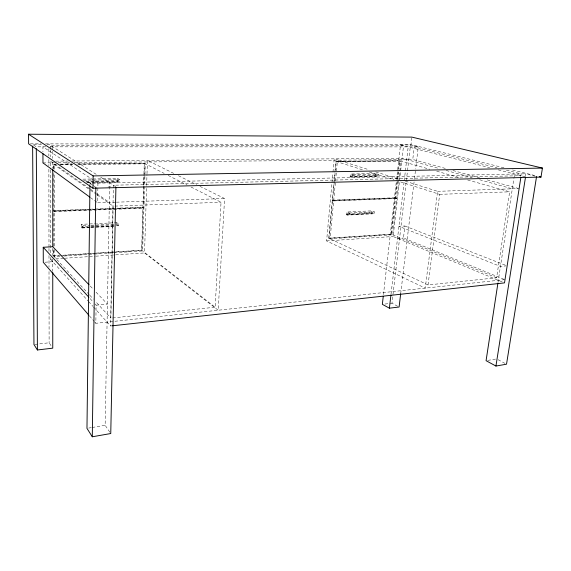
<?xml version="1.0" encoding="UTF-8"?>
<svg xmlns="http://www.w3.org/2000/svg" width="571" height="571" viewBox="0 0 571 571"><rect width="100%" height="100%" fill="white"/><g stroke="black" fill="none" stroke-linecap="round" stroke-linejoin="round"><path stroke-width="0.43" stroke-dasharray="2.85 2.14" d="M89.169 294.593L53.438 255.844L53.446 248.792M53.46 168.659L53.46 164.198L56.129 164.17M53.595 249.777L53.595 256.008L59.769 255.615M53.595 246.215L53.61 172.321M53.61 168.759L53.617 164.305L56.286 164.277M54.202 249.598L54.202 256.672L60.39 256.272M54.209 246.058L54.224 211.57L53.446 210.877L142.936 207.509L143.935 208.151L142.629 250.94L95.764 253.981M78.106 164.498L145.284 163.798L143.942 207.858L54.224 211.263L54.238 172.649M54.238 169.137L54.238 164.748L56.008 164.726M89.911 227.608L81.953 227.993L81.453 227.558L81.482 224.324L95.621 223.668M81.953 227.993L81.967 226.523L89.925 226.137M90.075 227.044L82.973 227.386L82.995 225.616L81.482 224.324M89.961 185.097L89.982 183.312L91.745 183.277M504.785 279.626L95.835 323.307L96.106 305.178L94.907 303.865M115.549 202.22L97.634 202.819L97.934 183.141L94.215 180.686M109.818 432.161L105.143 425.281L109.711 182.884M112.344 325.791L110.574 325.984L113.329 188.78M113.351 187.895L113.401 185.218L521.123 175.704M116.827 222.683L116.762 225.852L117.319 226.273L117.348 224.831L118.461 225.673L118.504 223.939L116.827 222.683L96.506 223.625M85.907 181.285L118.304 180.622L118.276 182.106L117.712 181.756L117.776 178.495L82.788 179.166M86.064 182.013L119.446 181.307L119.482 179.522L117.776 178.495M191.035 187.031L221.034 202.262L215.139 307.227L141.651 250.177L142.936 207.509M143.942 207.858L142.943 207.216L143.578 186.125M143.599 185.247L143.921 174.705M143.949 173.827L144.263 163.277L77.492 163.956M144.063 176.689L141.844 250.334L94.186 253.396M144.092 175.804L144.47 163.385L76.771 164.07M199.929 186.339L224.589 198.53L218.193 310.239L144.542 252.953L146.619 186.196M146.647 185.304L146.975 174.626M147.004 173.734L147.418 160.387L173.677 173.363M405.41 181.207L437.622 191.328L425.238 288.127L326.605 240.912L331.915 183.548M332.001 182.663L332.9 172.956M332.979 172.071L334.206 158.831L368.959 169.758M467.606 179.944L509.667 191.82L496.606 277.777L428.029 284.95L328.746 238.157L332.265 200.371L395.239 198.001L396.724 198.515L392.57 234.752L330.109 238.799L333.657 200.921L332.265 200.371M398.779 180.586L396.752 198.273L333.678 200.664L332.293 200.114L334.834 172.799M334.92 171.921L335.905 161.35L399.493 160.708L429.842 169.28M334.292 181.756L329.017 238.285L391.399 234.267L398.479 172.299M334.37 180.871L335.277 171.157M335.363 170.272L336.183 161.436L399.793 160.794L398.886 168.759M333.678 200.664L337.325 161.8L401.013 161.136L398.886 179.701M347.204 215.096L346.369 214.753L346.633 212.019L371.7 210.856L374.291 211.862L374.133 213.333L349.009 214.546L347.325 213.854L347.204 215.096L372.271 213.882L372.406 212.662L347.325 213.854M350.951 177.103L350.102 176.81L350.373 174.012L375.682 173.527L378.33 174.362L378.166 175.868L352.792 176.403L351.079 175.825L350.951 177.103L376.268 176.56L376.403 175.304L351.079 175.825M349.009 214.546L349.152 213.047L346.633 212.019M352.792 176.403L352.942 174.869L350.373 174.012M372.271 213.882L371.414 213.54L371.7 210.856M376.268 176.56L375.39 176.275L375.682 173.527M383.455 294.6L396.467 180.357M396.567 179.472L397.573 170.615M397.673 169.73L400.499 144.934L410.528 144.948L418.279 146.89L415.631 169.009M496.606 277.777L391.114 234.146L395.239 198.001M396.752 198.273L395.26 197.752L398.387 170.408M398.487 169.53L399.493 160.708M502.202 281.924L393.112 236.515L400.592 171.457M400.692 170.579L403.547 145.712L50.391 145.334L50.398 148.86M391.049 293.994L404.154 181.45M404.261 180.564L405.289 171.707M405.396 170.815L408.179 146.89M397.673 306.263L391.977 303.23L407.416 171.478M407.523 170.593L410.528 144.948M503.972 167.817L410.984 144.57L411.855 137.104M503.957 279.29L403.469 237.957L404.889 226.002L398.929 226.352L500.46 266.429L506.113 265.886M445.287 168.402L412.762 159.487L414.253 146.89L497.02 167.795M400.685 293.751L414.353 179.622M414.46 178.744L415.524 169.894M428.029 284.95L439.691 194.354L400.664 181.942M498.033 282.324L513.779 179.244M513.9 178.438L514.571 174.034M520.759 176.482L521.159 173.891L505.642 169.972M525.099 176.439L525.513 173.791L536.562 176.567M88.698 428.072L91.296 427.629M92.159 427.486L105.143 425.281M487.82 360.387L495.699 359.052M34.795 344.427L49.113 342.778L51.39 346.14M384.975 304.043L391.977 303.23M112.644 317.947L215.139 307.227M96.106 305.178L107.427 304.093L95.757 291.845M45.009 262.217L52.753 261.689M397.53 238.357L403.469 237.957M63.931 256.044L94.879 254.038M50.484 257.385L50.484 259.17L52.261 259.048M55.808 258.813L63.795 258.285M64.68 258.228L94.85 256.236M95.735 256.179L144.542 252.953M326.605 240.912L393.112 236.515M53.438 255.844L58.734 255.508M63.145 255.223L94.9 253.181M95.778 253.124L115.185 251.875M116.07 251.825L141.651 250.177M328.746 238.157L391.114 234.146M60.654 255.558L93.309 253.453M90.96 227.001L115.806 225.802M116.691 225.759L118.461 225.673M81.453 227.558L95.571 226.873M96.456 226.837L115.877 225.895M346.369 214.753L371.414 213.54M90.789 227.565L115.549 226.359M82.995 225.616L90.097 225.281M90.982 225.238L115.842 224.06M116.727 224.018L118.504 223.939M349.152 213.047L374.291 211.862M90.81 226.102L115.578 224.917M54.224 211.57L143.935 208.151M333.657 200.921L396.724 198.515M114.899 206.102L221.034 202.262M439.691 194.354L509.667 191.82M142.943 207.216L53.453 210.571L54.224 211.263M332.293 200.114L395.26 197.752M116.434 202.184L224.589 198.53M437.622 191.328L518.882 188.587M108.062 187.002L112.423 186.895M87.127 182.406L117.712 181.756M350.102 176.81L375.39 176.275M87.641 182.763L93.772 182.634M94.643 182.613L118.276 182.106M92.552 183.255L525.513 173.791M83.452 180.236L119.482 179.522M352.942 174.869L378.33 174.362M59.691 164.134L72.153 164.005M60.74 164.234L72.317 164.12M60.426 164.684L72.802 164.555M55.744 161.143L68.213 161.043M71.768 161.015L402.105 158.274L439.335 168.588M42.968 162.921L54.531 162.814M58.099 162.778L69.691 162.671M74.144 162.628L412.762 159.487M45.816 146.826L36.287 146.826L32.618 144.327L42.011 144.349M50.148 146.826L418.279 146.89M30.406 143.842L41.105 143.856M45.559 143.871L410.984 144.57M47.136 144.356L48.849 144.356L96.97 174.819M512.58 169.972L534.97 175.568M400.499 144.934L489.69 167.688M498.269 169.873L525.556 176.832M452.989 170.515L479.519 177.788M487.22 179.901L518.025 188.351M446.201 170.486L472.16 177.681M479.69 179.765L512.315 188.808M436.708 171.214L459.883 177.759M375.739 171.885L399.479 179.344M335.905 161.35L362.485 169.801M369.273 171.957L393.883 179.786M376.403 175.304L378.166 175.868M372.406 212.662L374.133 213.333M404.889 226.002L506.092 265.486M178.445 175.718L196.745 184.768M144.263 163.277L164.198 173.406M168.145 175.411L187.088 185.025M498.105 359.716L504.992 363.384M118.304 180.622L119.446 181.307M100.717 177.188L115.913 186.81M93.473 180.193L42.911 146.826L42.925 151.907M89.982 183.312L92.181 184.811M92.916 185.304L95.114 186.803M89.754 188.723L50.405 161.186L50.412 169.202M90.425 189.187L96.285 193.291M96.97 193.769L109.346 202.427M53.46 164.198L89.904 189.829M90.632 190.343L96.435 194.425M97.163 194.932L113.129 206.167L110.874 318.133L95.8 301.781M90.446 197.573L97.634 202.819M81.967 226.523L82.973 227.386M90.225 286.042L93.301 289.269M89.775 295.243L93.387 299.168M90.104 298.597L92.502 301.231M50.484 259.17L88.02 300.903M88.619 301.567L92.916 306.341M93.508 306.998L110.574 325.984M89.483 315.934L94.108 321.295M94.686 321.965L95.835 323.307M50.398 149.738L50.398 156.782M50.412 170.094L50.484 253.824M48.849 148.803L48.863 155.926M48.863 159.48L48.878 165.711M48.878 169.273L48.985 247.571M48.985 248.464L48.992 252.018M48.992 255.58L49.006 267.149M49.013 271.596L49.113 342.778M52.746 146.826L52.746 150.394M52.746 151.272L52.746 158.41M52.753 161.971L52.753 168.209M52.753 248.378L52.753 255.523M52.753 259.048L52.753 271.539"/><path stroke-width="0.86" d="M89.947 185.989L86.97 428.364L92.288 436.779L110.753 433.539L115.899 187.702M92.959 188.216L93.123 175.911L28.55 134.221L28.629 143.835L92.959 188.216L540.994 177.074L542.45 168.081L411.855 137.104L28.55 134.221M92.288 436.779L95.842 187.295M383.255 296.37L382.349 304.343L389.393 308.176L399.1 307.02L400.685 293.751M389.393 308.176L390.942 294.879M497.905 283.209L486.071 360.686L495.942 366.047L506.52 364.198L536.562 176.567M520.845 177.46L504.514 282.888L112.344 325.791M495.942 366.047L525.413 177.717M32.633 146.112L33.953 344.527L37.401 349.98L52.76 348.153L52.753 272.431M88.912 315.263L43.289 262.332L43.239 247.279L52.753 246.715L88.997 284.758M93.123 175.911L542.45 168.081M539.274 176.646L540.994 177.074M89.726 197.045L42.968 162.921L42.932 153.606M43.239 247.279L88.898 297.284M36.301 148.61L37.401 349.98M52.753 169.102L52.753 246.601"/></g></svg>
